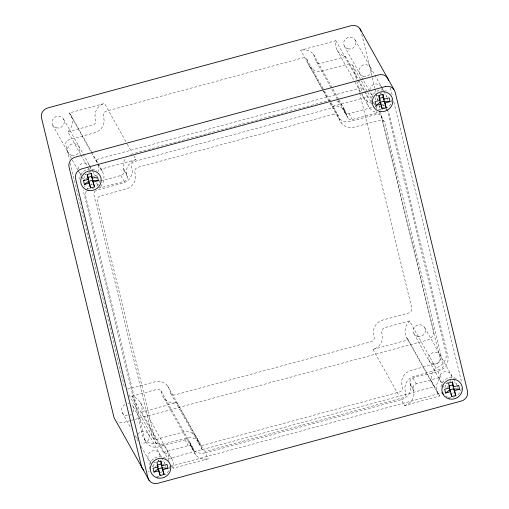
<?xml version="1.0" encoding="UTF-8"?>
<svg xmlns="http://www.w3.org/2000/svg" width="509" height="509" viewBox="0 0 509 509"><rect width="100%" height="100%" fill="white"/><g stroke="black" fill="none" stroke-linecap="round" stroke-linejoin="round"><path stroke-width="0.38" stroke-dasharray="2.54 1.91" d="M169.013 460.919L141.661 412.074L142.094 409.529L141.731 405.928A14.538 13.756 -29.2 0 0 135.337 397.548L131.926 396.199L158.153 443.034L161.563 444.382A14.538 13.756 -29.2 0 1 167.957 452.762L168.32 456.363L167.887 458.908L434.451 386.662L432.917 384.645L431.6 381.305A14.538 13.756 -29.2 0 1 433.401 370.705L435.78 367.784C442.429 366.34 447.462 359.608 445.979 352.762L387.591 111.42M86.18 191.04A12.458 11.79 -29.2 0 0 85.97 197.218L144.352 438.561A12.458 11.79 -29.2 0 0 159.12 446.819L184.888 439.833A4.155 3.932 -29.2 0 1 189.812 442.588L190.302 444.624A12.458 11.79 -29.2 0 0 205.07 452.876L208.346 458.73L173.136 468.274L173.563 465.729L173.2 462.127A14.538 13.756 -29.2 0 0 166.812 453.748L163.402 452.399L160.119 446.546M323.024 90.214L300.654 50.27L335.864 40.726L335.437 43.271L335.8 46.873A14.538 13.756 -29.2 0 0 342.188 55.252L345.598 56.601L358.33 79.328M364.342 91.575L367.339 96.926L366.906 99.471L367.269 103.072A14.538 13.756 -29.2 0 0 373.663 111.452L377.074 112.801L376.342 111.503M80.702 154.577L67.977 131.85L70.357 128.93A14.538 13.756 -29.2 0 0 72.151 118.33L70.834 114.983L69.3 112.973L104.517 103.429L126.887 143.379M100.267 187.045L99.446 188.05L124.215 181.338A4.155 3.932 -29.2 0 0 127.282 176.419L126.786 174.383L123.509 168.53A12.458 11.79 -29.2 0 1 126.283 157.784M100.674 186.542L101.825 185.13A14.538 13.756 -29.2 0 0 103.626 174.53L102.309 171.189L92.434 153.553M435.78 367.784L409.554 320.95L407.175 323.87A14.538 13.756 -29.2 0 0 405.374 334.47L406.691 337.811L438.166 394.017L439.7 396.027L404.483 405.571L401.207 399.718A12.458 11.79 -29.2 0 0 410.407 384.963L409.917 382.927A4.155 3.932 -29.2 0 1 412.984 378.009C423.991 372.62 450.389 375.286 447.945 356.275L389.557 114.932A12.458 11.79 -29.2 0 0 388.023 111.395M437.746 371.296L441.023 377.15L438.643 380.07A14.538 13.756 -29.2 0 0 436.849 390.67L438.166 394.017M85.779 178.85L86.924 177.953M377.385 99.815L378.531 98.918M155.353 466.448L156.498 465.55M446.959 387.413L448.111 386.516M67.977 131.85L92.74 125.138A4.155 3.932 -29.2 0 0 95.807 120.219L95.317 118.183A12.458 11.79 -29.2 0 1 104.517 103.429M345.598 56.601L320.835 63.313A4.155 3.932 -29.2 0 1 315.911 60.558L315.421 58.522A12.458 11.79 -29.2 0 0 300.654 50.27M91.283 152.229L100.776 169.173L135.986 159.629L133.803 155.729M330.303 103.219L332.123 106.47L367.339 96.926M100.674 180.975L120.932 175.484A4.155 3.932 -29.2 0 0 123.999 170.566L123.509 168.53M336.723 101.017A12.458 11.79 -29.2 0 1 343.613 108.869L344.103 110.905A4.155 3.932 -29.2 0 0 349.028 113.66L373.797 106.947M344.103 110.905L347.386 116.765A4.155 3.932 -29.2 0 0 352.304 119.513L377.074 112.801M131.926 396.199L156.696 389.487A4.155 3.932 -29.2 0 1 161.614 392.235L162.11 394.278A12.458 11.79 -29.2 0 0 176.877 402.53L203.104 449.364M409.554 320.95L384.785 327.662A4.155 3.932 -29.2 0 0 381.718 332.581L382.214 334.617A12.458 11.79 -29.2 0 1 373.014 349.371L399.241 396.206M141.661 412.074L176.877 402.53M373.014 349.371L408.224 339.827L439.7 396.027M130.59 420.549L123.693 422.419A8.303 7.858 -29.2 0 1 117.503 421.706M131.36 420.345L134.427 419.511M135.19 419.301L427.286 340.133A8.303 7.858 -29.2 0 0 433.42 330.303L380.318 110.803M158.153 443.034L157.154 443.307A12.458 11.79 -29.2 0 1 142.386 435.049L84.004 193.706A12.458 11.79 -29.2 0 1 83.743 189.825M163.402 452.399L188.165 445.687A4.155 3.932 -29.2 0 1 193.089 448.442L193.579 450.478A12.458 11.79 -29.2 0 0 208.346 458.73M404.483 405.571A12.458 11.79 -29.2 0 0 413.683 390.817L413.193 388.781A4.155 3.932 -29.2 0 1 416.26 383.862L441.023 377.15M205.07 452.876L401.207 399.718M170.394 466.403L444.09 392.216M92.994 176.528L94.496 176.636M162.568 464.125L164.07 464.233M371.825 103.435L368.414 102.086A14.538 13.756 -29.2 0 1 362.211 94.4M406.691 337.811L408.224 339.827M100.776 169.173L102.309 171.189M355.206 40.026L383.665 90.837M383.958 91.365L387.005 96.812A6.229 5.898 -29.2 0 0 384.829 94.655M386.598 109.021L387.584 110.777M344.351 46.141L372.804 96.952M352.718 65.368L367.396 91.575M367.778 92.263L371.64 99.16M373.574 102.608L377.048 108.818M378.982 112.266L384.187 121.568M358.711 80.015L364.883 91.035M365.271 91.728L371.443 102.748M335.864 40.726L357.464 79.296M357.852 79.983L363.967 90.901M337.117 50.213L354.468 81.211M354.856 81.898L361.415 93.605M361.797 94.292L368.586 106.419M349.028 113.66L352.304 119.513M313.442 54.368L338.549 99.198M338.93 99.885L344.911 110.568M343.613 108.869L346.89 114.722L347.386 116.765M316.573 61.945L337.811 99.879M338.199 100.566L348.041 118.145M306.768 59.305L324.15 90.341M324.538 91.028L330.716 102.067M331.104 102.754L338.243 115.505M323.406 90.901L326.88 97.104M309.898 66.883L323.03 90.328M323.419 91.022L329.597 102.055M329.985 102.742L341.374 123.083M424.786 327.624L453.239 378.435M453.532 378.963L456.586 384.41A6.229 5.898 -29.2 0 0 454.41 382.253M413.932 333.739L442.296 384.397M442.677 385.078L444.242 387.871M412.984 378.009L416.26 383.862M409.917 382.927L413.193 388.781M410.407 384.963L413.683 390.817M127.269 144.066L130.743 150.263M123.999 170.566L127.282 176.419M120.932 175.484L124.215 181.338M70.834 114.983L92.046 152.865M69.3 112.973L90.901 151.542M63.6 119.061L92.053 169.879M92.352 170.4L95.399 175.847A6.229 5.898 -29.2 0 0 93.223 173.69M81.09 155.264L89.19 169.726M89.571 170.42L90.729 172.481M96.532 182.846L98.721 186.746M52.745 125.176L77.813 169.942M78.062 170.394L81.116 175.84M81.497 176.521L83.056 179.308M167.626 385.917L199.102 442.117M170.757 393.495L202.232 449.695M160.959 390.855L192.427 447.055M189.812 442.588L193.089 448.442M190.302 444.624L193.579 450.478M164.089 398.432L195.558 454.632M184.888 439.833L188.165 445.687M140.414 402.581L171.883 458.787M171.635 465.601L173.136 468.274M129.057 395.022L156.282 443.632M133.173 406.659L161.633 457.476M161.926 457.998L164.973 463.444A6.229 5.898 -29.2 0 0 162.804 461.288M144.365 439.203L146.331 442.715M122.319 412.774L131.195 428.616M135.05 435.5L138.136 441.01M141.158 446.418L150.689 463.432M151.892 465.582L152.636 466.906M97.365 162.587L95.527 159.807L362.09 87.561L361.664 90.106L362.026 93.707M390.467 88.102L392.146 95.062M393.832 102.016L460.957 379.479A8.303 7.858 -29.2 0 1 461.148 381.801M361.804 34.288L374.891 88.394M375.082 89.164L376.017 93.026M376.202 93.802L377.697 99.987M379.008 105.395L380.128 110.033M359.532 92.193L353.38 66.749A4.155 3.932 -29.2 0 0 348.455 64L322.687 70.98A12.458 11.79 -29.2 0 1 307.92 62.728L307.43 60.692A4.155 3.932 -29.2 0 0 302.505 57.937L106.368 111.102A4.155 3.932 -29.2 0 0 103.302 116.014L103.798 118.05A12.458 11.79 -29.2 0 1 94.598 132.804L68.83 139.79A4.155 3.932 -29.2 0 0 65.763 144.709L69.307 159.355M359.717 92.969L411.762 308.091A4.155 3.932 -29.2 0 1 408.695 313.01L382.933 319.996A12.458 11.79 -29.2 0 0 373.733 334.744L374.223 336.78A4.155 3.932 -29.2 0 1 371.156 341.698L175.02 394.863A4.155 3.932 -29.2 0 1 170.101 392.108L169.605 390.072A12.458 11.79 -29.2 0 0 154.838 381.82L129.076 388.8A4.155 3.932 -29.2 0 1 127.473 388.921M70.242 163.211L124.151 386.051A4.155 3.932 -29.2 0 0 124.813 387.432M95.966 177.285A6.229 5.898 -29.2 0 1 96.118 178.824M92.383 184.29A6.229 5.898 -29.2 0 1 91.365 184.659M83.826 178.983A6.229 5.898 -29.2 0 1 86.613 174.059M372.823 103.162A12.458 11.79 -29.2 0 1 374.172 102.875M382.113 104.237A12.458 11.79 -29.2 0 1 385.135 106.674M386.458 108.544A12.458 11.79 -29.2 0 1 387.387 110.682M330.888 100.235A12.458 11.79 -29.2 0 0 328.846 100.617L132.709 153.775A12.458 11.79 -29.2 0 0 130.743 154.482M95.565 190.843A4.155 3.932 -29.2 0 0 93.955 195.055L152.344 436.398A4.155 3.932 -29.2 0 0 157.268 439.146L183.03 432.166A12.458 11.79 -29.2 0 1 197.797 440.419L198.294 442.455A4.155 3.932 -29.2 0 0 203.212 445.21L399.349 392.045A4.155 3.932 -29.2 0 0 402.415 387.126L401.925 385.09A12.458 11.79 -29.2 0 1 411.126 370.342L436.894 363.356A4.155 3.932 -29.2 0 0 439.961 358.438L381.572 117.095A4.155 3.932 -29.2 0 0 376.647 114.347L350.886 121.327A12.458 11.79 -29.2 0 1 336.118 113.074L335.622 111.038A4.155 3.932 -29.2 0 0 330.704 108.283L134.567 161.448A4.155 3.932 -29.2 0 0 131.5 166.36L131.99 168.403A12.458 11.79 -29.2 0 1 122.79 183.151L97.022 190.137A4.155 3.932 -29.2 0 0 96.016 190.551M332.123 106.47A12.458 11.79 -29.2 0 1 346.89 114.722M126.786 174.383A12.458 11.79 -29.2 0 1 135.986 159.629M165.54 464.882A6.229 5.898 -29.2 0 1 165.699 466.422M162.441 471.639A6.229 5.898 -29.2 0 1 159.342 472.479M153.4 466.581A6.229 5.898 -29.2 0 1 155.347 462.337M159.222 460.556A6.229 5.898 -29.2 0 0 158.159 460.753A6.229 5.898 -29.2 0 0 158.891 459.913M457.146 385.841A6.229 5.898 -29.2 0 1 457.305 387.387M453.57 392.846A6.229 5.898 -29.2 0 1 452.546 393.215M445.006 387.546A6.229 5.898 -29.2 0 1 447.799 382.615M387.572 98.243A6.229 5.898 -29.2 0 1 387.724 99.789M384.473 105.007A6.229 5.898 -29.2 0 1 382.972 105.617M375.432 99.949A6.229 5.898 -29.2 0 1 377.379 95.698A6.229 5.898 -29.2 0 1 375.801 95.889M380.185 94.114A6.229 5.898 -29.2 0 1 381.247 93.923M149.309 471.888A8.303 7.858 -29.2 0 1 148.03 471.843M381.998 88.292A6.229 5.898 -29.2 0 1 382.151 89.838M381.228 92.835A6.229 5.898 -29.2 0 1 380.204 94.082M372.753 95.132A6.229 5.898 -29.2 0 1 370.011 91.537M369.858 89.998A6.229 5.898 -29.2 0 1 374.611 84.163A6.229 5.898 -29.2 0 1 381.432 86.861M442.327 382.73A6.229 5.898 -29.2 0 1 442.69 372.378A6.229 5.898 -29.2 0 1 451.731 377.436M450.802 380.433A6.229 5.898 -29.2 0 1 449.784 381.68M448.48 382.647A6.229 5.898 -29.2 0 1 445.909 383.462M90.392 167.327A6.229 5.898 -29.2 0 1 90.545 168.873M89.622 171.87A6.229 5.898 -29.2 0 1 88.598 173.124M85.792 174.708A6.229 5.898 -29.2 0 1 84.729 174.899M81.147 174.167A6.229 5.898 -29.2 0 1 78.971 172.01M78.252 169.033A6.229 5.898 -29.2 0 1 83.005 163.204A6.229 5.898 -29.2 0 1 89.826 165.896M150.721 461.765A6.229 5.898 -29.2 0 1 151.078 451.413A6.229 5.898 -29.2 0 1 160.125 456.471M155.366 462.306A6.229 5.898 -29.2 0 1 153.769 462.528M84.475 186.765A12.458 11.79 -29.2 0 1 85.143 185.301M98.377 165.164A14.538 13.756 -29.2 0 1 98.326 171.673M97.308 174.46A14.538 13.756 -29.2 0 1 96.583 175.764M374.796 106.674A12.458 11.79 -29.2 0 1 381.922 106.807M382.673 107.081A12.458 11.79 -29.2 0 1 386.566 109.62M86.441 190.277A12.458 11.79 -29.2 0 1 90.252 185.009M90.793 184.582A12.458 11.79 -29.2 0 1 91.951 183.819M100.082 180.071A10.384 9.824 -29.2 0 1 95.374 187.115M94.197 187.776A10.384 9.824 -29.2 0 1 92.288 188.495M89.629 188.864A10.384 9.824 -29.2 0 1 85.735 188.158M79.722 179.041A10.384 9.824 -29.2 0 1 86.059 169.885A10.384 9.824 -29.2 0 1 96.99 171.329M169.796 466.371A10.384 9.824 -29.2 0 1 164.954 474.712M159.202 476.462A10.384 9.824 -29.2 0 1 156.562 476.157M149.563 469.209A10.384 9.824 -29.2 0 1 154.431 458.113A10.384 9.824 -29.2 0 1 166.564 458.927M461.269 388.634A10.384 9.824 -29.2 0 1 455.981 396.027M455.383 396.339A10.384 9.824 -29.2 0 1 451.477 397.395M450.809 397.427A10.384 9.824 -29.2 0 1 448.168 397.122M447.538 396.944A10.384 9.824 -29.2 0 1 445.731 396.161M440.953 386.948A10.384 9.824 -29.2 0 1 456.579 378.772M391.828 99.732A10.384 9.824 -29.2 0 1 386.98 108.08M381.235 109.829A10.384 9.824 -29.2 0 1 378.594 109.524M371.595 102.576A10.384 9.824 -29.2 0 1 375.343 92.25A10.384 9.824 -29.2 0 1 386.42 90.876M132.245 405.438A6.229 5.898 -29.2 0 1 132.97 412.634M131.545 414.243A6.229 5.898 -29.2 0 1 129.655 415.306M127.543 415.694A6.229 5.898 -29.2 0 1 121.759 411.342A6.229 5.898 -29.2 0 1 124.851 404.579M127.956 403.739A6.229 5.898 -29.2 0 1 129.019 403.815M137.939 434.311A6.229 5.898 -29.2 0 1 145.943 431.785A6.229 5.898 -29.2 0 1 148.863 439.203A6.229 5.898 -29.2 0 1 141.368 443.027M137.163 438.853A6.229 5.898 -29.2 0 1 137.01 437.314M333.98 114.137L137.844 167.302A4.155 3.932 -29.2 0 0 134.777 172.22L135.267 174.256A12.458 11.79 -29.2 0 1 126.067 189.004L100.305 195.99A4.155 3.932 -29.2 0 0 97.238 200.909L155.62 442.251A4.155 3.932 -29.2 0 0 160.545 445L186.313 438.02A12.458 11.79 -29.2 0 1 201.08 446.272L201.57 448.308A4.155 3.932 -29.2 0 0 206.495 451.063L402.632 397.898A4.155 3.932 -29.2 0 0 405.698 392.986L405.202 390.95A12.458 11.79 -29.2 0 1 414.402 376.196L440.17 369.21A4.155 3.932 -29.2 0 0 443.237 364.291L384.849 122.949A4.155 3.932 -29.2 0 0 379.924 120.2L354.162 127.18A12.458 11.79 -29.2 0 1 339.395 118.928L338.899 116.892A4.155 3.932 -29.2 0 0 333.98 114.137M417.565 336.474A6.229 5.898 -29.2 0 0 425.346 329.056A6.229 5.898 -29.2 0 0 415.153 326.511A6.229 5.898 -29.2 0 0 417.565 336.474M56.378 127.912A6.229 5.898 -29.2 0 0 64.166 120.493A6.229 5.898 -29.2 0 0 53.973 117.948A6.229 5.898 -29.2 0 0 56.378 127.912M347.991 48.877A6.229 5.898 -29.2 0 0 355.772 41.458A6.229 5.898 -29.2 0 0 345.579 38.913A6.229 5.898 -29.2 0 0 347.991 48.877M432.974 363.986A6.229 5.898 -29.2 0 0 440.756 356.567A6.229 5.898 -29.2 0 0 430.563 354.022A6.229 5.898 -29.2 0 0 432.974 363.986M363.394 76.388A6.229 5.898 -29.2 0 0 371.182 68.976A6.229 5.898 -29.2 0 0 360.989 66.424A6.229 5.898 -29.2 0 0 363.394 76.388M71.788 155.43A6.229 5.898 -29.2 0 0 79.569 148.011A6.229 5.898 -29.2 0 0 69.377 145.466A6.229 5.898 -29.2 0 0 71.788 155.43"/><path stroke-width="0.76" d="M87.453 176.75L87.332 174.479L91.327 173.391L91.493 176.426L94.579 186.848L90.583 187.929L89.419 183.119L84.411 184.481L83.482 180.644L84.628 179.747M84.411 184.481L88.426 181.344L92.422 180.256L98.428 180.682L97.499 176.846L92.485 178.201L91.493 176.426L87.497 177.507M378.938 95.438L380.102 100.248L375.088 101.609L376.017 105.439L380.032 102.303L384.028 101.221L390.034 101.641L389.105 97.811L384.098 99.166L383.099 97.384L382.933 94.356L378.938 95.438L379.065 97.709M153.985 472.078L158 468.942L161.996 467.854L168.002 468.28L167.079 464.443L162.066 465.799L161.067 464.023L160.901 460.989L156.906 462.077L158.07 466.887L153.063 468.242L153.985 472.078L158.999 470.717L160.163 475.527L164.159 474.445L161.067 464.023L157.739 464.921M445.598 393.037L449.612 389.9L453.602 388.819L459.614 389.239L458.685 385.402L453.672 386.764L452.679 384.982L452.507 381.954L448.512 383.035L449.676 387.845L444.669 389.207L445.598 393.037L450.605 391.682L451.769 396.492L455.765 395.41L454.601 390.6L453.602 388.819L452.679 384.982L448.684 386.064M379.771 98.288L383.099 97.384L386.185 107.813L382.195 108.894L380.993 105.229M83.482 180.644L88.496 179.289L87.332 174.479M93.414 182.037L98.428 180.682M376.017 105.439L381.031 104.084L382.195 108.894M384.028 101.221L385.027 103.003L390.034 101.641M162.995 469.635L168.002 468.28M454.601 390.6L459.614 389.239M359.742 28.428L393.832 89.31M379.434 99.064L380.102 100.248M379.479 100.006L381.031 104.084M449.053 387.597L450.605 391.682M87.828 178.099L88.496 179.289M87.866 179.041L89.419 183.119M157.408 465.697L158.07 466.887M157.446 466.638L158.999 470.717M149.258 480.572L115.168 419.69A8.303 7.858 -29.2 0 1 113.851 416.916L41.49 117.814A8.303 7.858 -29.2 0 1 47.623 107.984L351.21 25.692A8.303 7.858 -29.2 0 1 361.059 31.202M380.032 102.303L380.509 103.766M453.602 388.819L455.765 395.41M449.612 389.9L450.09 391.364M450.809 393.559L451.769 396.492M92.422 180.256L94.579 186.848M88.426 181.344L88.903 182.807M89.387 184.271L90.583 187.929M161.996 467.854L164.159 474.445M158 468.942L160.163 475.527M382.933 94.356L384.098 99.166M385.027 103.003L386.185 107.813M452.507 381.954L453.672 386.764M91.327 173.391L92.485 178.201M160.901 460.989L162.066 465.799M388.596 80.377A8.303 7.858 -29.2 0 0 378.753 74.868L75.16 157.16A8.303 7.858 -29.2 0 0 69.027 166.99L141.387 466.091A8.303 7.858 -29.2 0 0 143.761 469.992M443.67 394.602A10.384 9.824 -29.2 0 1 442.817 393.635M385.307 86.581L81.714 168.867A8.303 7.858 -29.2 0 0 75.58 178.697L147.941 477.798A8.303 7.858 -29.2 0 0 157.79 483.308L461.377 401.016A8.303 7.858 -29.2 0 0 467.51 391.186L395.149 92.084A8.303 7.858 -29.2 0 0 385.307 86.581M379.58 111.28A10.384 9.824 -29.2 0 0 392.547 98.918A10.384 9.824 -29.2 0 0 375.559 94.674A10.384 9.824 -29.2 0 0 379.58 111.28M449.154 398.878A10.384 9.824 -29.2 0 0 462.127 386.516A10.384 9.824 -29.2 0 0 445.14 382.272A10.384 9.824 -29.2 0 0 449.154 398.878M157.548 477.913A10.384 9.824 -29.2 0 0 170.521 465.55A10.384 9.824 -29.2 0 0 153.527 461.313A10.384 9.824 -29.2 0 0 157.548 477.913M87.968 190.321A10.384 9.824 -29.2 0 0 100.941 177.953A10.384 9.824 -29.2 0 0 83.953 173.715A10.384 9.824 -29.2 0 0 87.968 190.321"/></g></svg>
